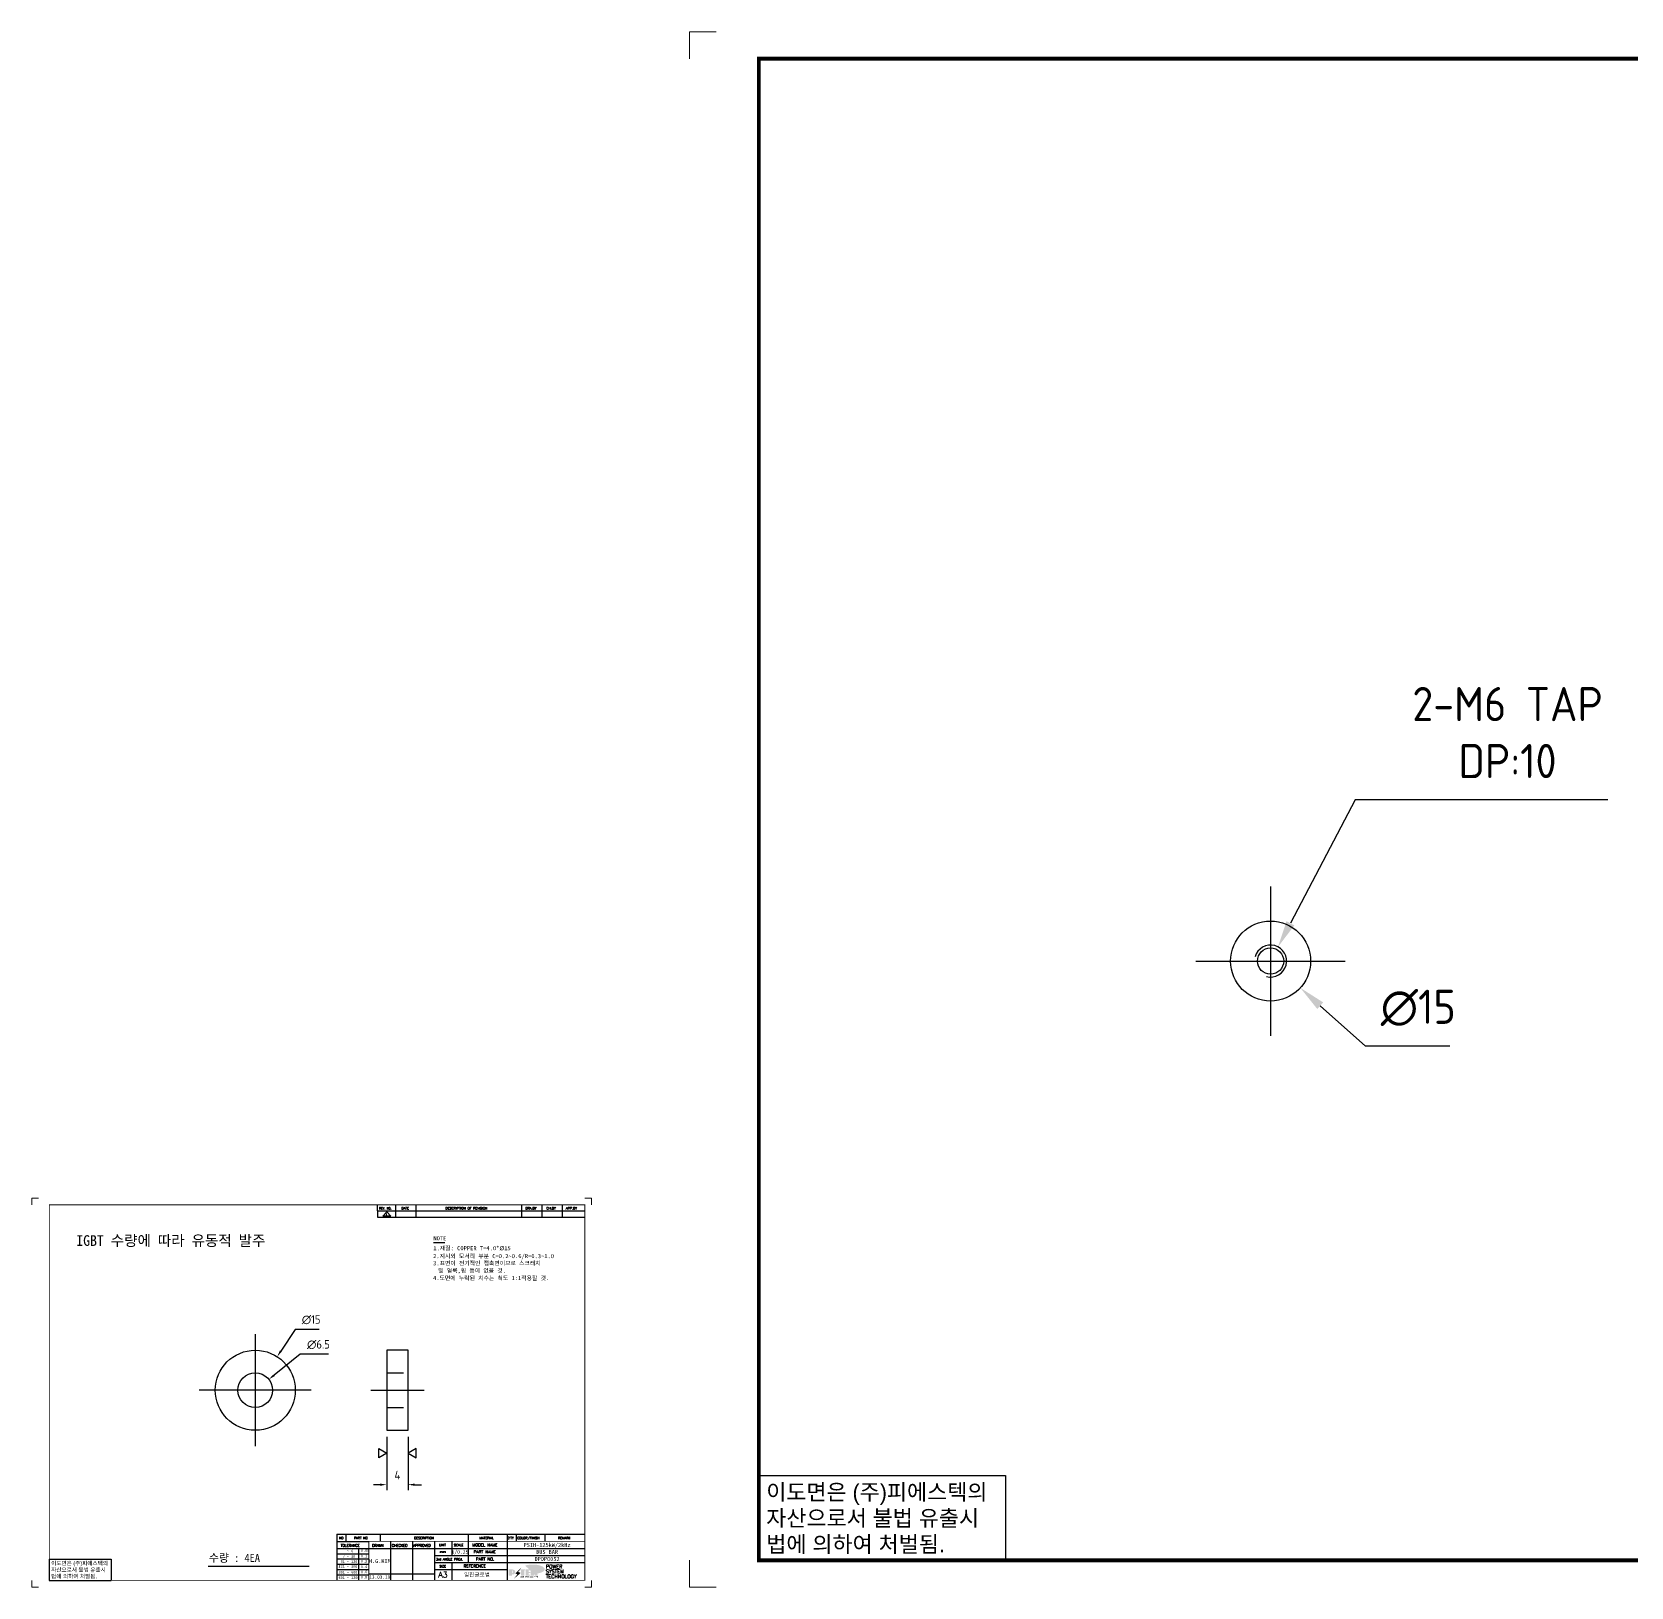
# Model space of a CAD drawing. Header units: millimetres. Extents: x 352 to 10586, y 0 to 3040.
# Drawn here: x 6334.7 to 6634.4, y 2120.7 to 2412 of the extents above; entities that cross this region are included whole.
import ezdxf
from ezdxf.enums import TextEntityAlignment as Align

# ---------------------------------------------------------------- set-up
doc = ezdxf.new("R2010")
doc.units = ezdxf.units.MM
doc.linetypes.add('CENTER', pattern=[50.8, 31.75, -6.35, 6.35, -6.35])
doc.linetypes.add('HIDDEN2', pattern=[4.7625, 3.175, -1.5875])
for name, color, linetype in [('CENTER', 1, 'CENTER'), ('FORMAT-1', 7, 'Continuous'), ('line', 3, 'Continuous'), ('THIN', 3, 'Continuous')]:
    doc.layers.add(name, color=color, linetype=linetype)
doc.styles.add('h1', font='')
doc.styles.add('HAN', font='')
doc.styles.add('RC', font='ROMANC.SHX')
doc.styles.add('ROMANT', font='romant')
doc.styles.get("Standard").update_dxf_attribs({"font": 'ISOCP.SHX', "bigfont": 'WHGTXT.SHX'})
doc.styles.get('h1').set_extended_font_data('New Gulim')
doc.styles.get('HAN').set_extended_font_data('GulimChe')
doc.dimstyles.new('PS-0.5', dxfattribs={"dimscale": 0.5, "dimtxt": 3.2, "dimasz": 2.5, "dimexe": 2, "dimexo": 2.5, "dimgap": 2, "dimtad": 1, "dimtoh": 1, "dimrnd": 0.05, "dimzin": 12, "dimdsep": 46, "dimtxsty": 'Standard', "dimcen": 0, "dimclrt": 2, "dimazin": 3, "dimtfac": 1, "dimtofl": 0, "dimtmove": 0, "dimatfit": 3, "dimfxl": 0, "dimtolj": 1, "dimtzin": 0, "dimarcsym": 0})
doc.dimstyles.new('PS-2', dxfattribs={"dimscale": 2, "dimtxt": 3.2, "dimasz": 2.5, "dimexe": 2, "dimexo": 2.5, "dimgap": 2, "dimtad": 1, "dimtoh": 1, "dimrnd": 0.05, "dimzin": 12, "dimdsep": 46, "dimtxsty": 'Standard', "dimcen": 0, "dimclrt": 2, "dimazin": 3, "dimtfac": 1, "dimtofl": 0, "dimtmove": 0, "dimatfit": 3, "dimfxl": 0, "dimtolj": 1, "dimtzin": 0, "dimarcsym": 0})

# ---------------------------------------------------------------- blocks, each defined once
blk = doc.blocks.new('re3')
at = {"color": 180}
for p, q in [((0, 0), (0, -4.6)), ((0, -4.6), (155.5, -4.6)), ((6.9, -0.6), (3.9, -3.9)), ((9.9, -3.9), (3.9, -3.9)), ((6.9, -0.6), (9.9, -3.9)), ((13.7, -4.6), (13.7, 0)), ((29, -4.6), (29, 0)), ((108.3, -4.6), (108.3, 0)), ((123.5, -4.6), (123.5, 0)), ((138.6, -4.6), (138.6, 0))]:
    blk.add_line(p, q, dxfattribs=at)
at = {"color": 2, "style": 'RC', "oblique": 15}
blk.add_attdef('REV.NO', text='', height=1.56, dxfattribs=at).set_placement((6.6, -2.6), align=Align.MIDDLE_CENTER)
blk.add_attdef('-1', text='', height=1.56, dxfattribs=at).set_placement((9.4, -1.7), align=Align.MIDDLE_LEFT)
at = {"color": 2, "style": 'HAN'}
for tag, p in [('REV.-DATE', (21.4, -2.3)), ('DRA.BY', (115.9, -2.3)), ('CH.BY', (131.1, -2.3)), ('APP.BY', (147.1, -2.3))]:
    blk.add_attdef(tag, text='', height=2.5, dxfattribs=at).set_placement(p, align=Align.MIDDLE_CENTER)
blk.add_attdef('DESCRIPTION-OF-REVISION', text='', height=2.5, dxfattribs=at).set_placement((31.6, -2.3), align=Align.MIDDLE_LEFT)
blk = doc.blocks.new('t3')
for p, q in [((0, 15.88), (46.25, 15.88)), ((0, 15.88), (0, 0)), ((46.25, 15.88), (46.25, 0)), ((0, 0), (46.25, 0))]:
    blk.add_line(p, q)
at = {"color": 1, "style": 'h1'}
for s, p in [('이도면은 (주)피에스텍의', (1.4, 11.29)), ('자산으로서 불법 유출시', (1.4, 6.41)), ('법에 의하여 처벌됨.', (1.4, 1.52))]:
    blk.add_text(s, height=3, dxfattribs=at).set_placement(p)
blk = doc.blocks.new('new LOGO')
at = {"layer": 'line'}
h = blk.add_hatch(color=250, dxfattribs=at)
h.paths.add_polyline_path([(44.5, 69.4), (46.6, 69.4, -0.129793), (52, 68, 0.221832), (43.6, 71.9), (41.5, 71.9), (41.5, 27.9), (43.6, 27.9, 0.02048), (44.5, 28)], flags=17)
h.paths.add_polyline_path([(44.5, 13.9), (57.3, 13.9, 0.72362), (77.1, 73.9, -0.679777), (54.3, 16.4), (41.5, 16.4), (41.5, -0.1), (3, -0.1), (3, -2.6), (44.5, -2.6)])
h.paths.add_polyline_path([(117.9, 14.2), (71.5, -44.4), (77.1, -39.6), (120.8, 15.6), (92, 28.9), (173.3, 106), (177.5, 111.4), (89.1, 27.6)])
h.paths.add_polyline_path([(162.7, 71.9), (162.7, 69.4), (172.5, 69.4), (172.5, 71.9)], flags=17)
h.paths.add_polyline_path([(217.7, 69.4), (230.5, 69.4), (230.5, 80.4), (227.5, 80.4), (227.5, 71.9), (214.7, 71.9), (214.7, -0.1), (175.5, -0.1), (175.5, -2.6), (217.7, -2.6)])
h.paths.add_polyline_path([(297.8, 46.6), (294.8, 46.6), (294.8, 37.4), (276, 37.4), (276, 10.9), (279, 10.9), (279, 34.9), (297.8, 34.9)])
h.paths.add_polyline_path([(300, 8.4), (297, 8.4), (297, -0.1), (237.5, -0.1), (237.5, -2.6), (300, -2.6)])
h.paths.add_polyline_path([(297.8, 80.4), (294.8, 80.4), (294.8, 71.9), (276, 71.9), (276, 49.1), (279, 49.1), (279, 69.4), (297.8, 69.4)])
h.paths.add_polyline_path([(350.2, 80.4), (347.2, 80.4), (347.2, 61.6), (350.2, 63.5)])
h.paths.add_polyline_path([(350.2, 26.7), (347.2, 35.2), (347.2, -0.1), (308.5, -0.1), (308.5, -2.6), (350.2, -2.6)])
h.paths.add_polyline_path([(402.7, 80.4), (396.5, 80.4), (379.6, 66.8), (400.5, -0.1), (361.8, -0.1), (362.7, -2.6), (403.5, -2.6), (382.6, 64.3)])
blk.add_hatch(color=5, dxfattribs=at).paths.add_polyline_path([(166.3, 35), (131, 49), (180.4, 112.7), (92, 28.9), (120.8, 15.6), (74.4, -43)])
h = blk.add_hatch(color=253, dxfattribs=at)
edge = h.paths.add_edge_path()
edge.add_ellipse((333.9, 86.4), major_axis=(-165.9, 0), ratio=0.39426, start_angle=111.5127, end_angle=334.469)
edge.add_ellipse((314.1, 81.2), major_axis=(-153.7, 0), ratio=0.40699, start_angle=121.3066, end_angle=327.7437, ccw=False)
edge.add_line((394, 27.8), (394.7, 25.6))
h = blk.add_hatch(color=1, dxfattribs=at)
h.paths.add_polyline_path([(41.5, 16.4), (54.3, 16.4, 1), (54.3, 82.9), (0, 82.9), (0, -0.1), (41.5, -0.1)])
h.paths.add_polyline_path([(41.5, 27.9), (41.5, 71.9), (43.6, 71.9, -0.414214), (54.6, 60.9), (54.6, 38.9, -0.414214), (43.6, 27.9)], flags=16)
h.paths.add_polyline_path([(214.7, 71.9), (227.5, 71.9), (227.5, 82.9), (159.7, 82.9), (159.7, 71.9), (172.5, 71.9), (172.5, -0.1), (214.7, -0.1)])
h.paths.add_polyline_path([(276, 37.4), (294.8, 37.4), (294.8, 49.1), (276, 49.1), (276, 71.9), (294.8, 71.9), (294.8, 82.9), (234.5, 82.9), (234.5, -0.1), (297, -0.1), (297, 10.9), (276, 10.9)])
h.paths.add_polyline_path([(347.2, 35.2), (359.7, -0.1), (400.5, -0.1), (379.6, 66.8), (399.7, 82.9), (380.6, 82.9), (347.2, 61.6), (347.2, 82.9), (305.5, 82.9), (305.5, -0.1), (347.2, -0.1)])
h = blk.add_hatch(color=250, dxfattribs=at)
edge = h.paths.add_edge_path()
edge.add_ellipse((237.8, -17.6), major_axis=(-14.3, 0), ratio=0.526336, start_angle=192.2456, end_angle=269.0748)
edge.add_line((238.1, -10.1), (237.6, -10.1))
edge.add_ellipse((237.8, -17.6), major_axis=(-14.3, 0), ratio=0.526336, start_angle=270.9252, end_angle=449.0748)
edge.add_line((237.6, -25.1), (238.1, -25.1))
edge.add_ellipse((237.8, -17.6), major_axis=(-14.3, 0), ratio=0.526336, start_angle=450.9252, end_angle=527.7544)
edge.add_line((251.7, -19.2), (254.1, -19.2))
edge.add_line((254.1, -19.2), (254.1, -27.1))
edge.add_line((254.1, -27.1), (263.1, -27.1))
edge.add_line((263.1, -27.1), (263.1, -10.1))
edge.add_line((263.1, -10.1), (254.1, -10.1))
edge.add_line((254.1, -10.1), (254.1, -16))
edge.add_line((254.1, -16), (251.7, -16))
h.paths.add_polyline_path([(241, -16.4), (241, -18.7, -1), (234.4, -18.7), (234.4, -16.4, -1)], flags=16)
h.paths.add_polyline_path([(278.2, -10.1), (268.1, -10.1), (268.1, -27.1), (278.2, -27.1)])
h.paths.add_polyline_path([(310.3, -10.1), (310.3, -11.1, -0.157169), (289.3, -17.5), (294, -19.9, 0.128407), (316.3, -15.9, 0.128407), (338.6, -19.9), (343.3, -17.5, -0.157169), (322.2, -11.1), (322.2, -10.1)])
h.paths.add_polyline_path([(342.1, -25.1), (342.1, -22.3), (290.4, -22.3), (290.4, -25.1)])
h.paths.add_polyline_path([(352, -10.1), (352, -16.2, 0.414214), (354, -18.2), (378.7, -18.2), (378.7, -19.6), (390.2, -19.6), (390.2, -10.1), (378.7, -10.1), (378.7, -13.6), (374.7, -13.6), (374.7, -15.1), (378.7, -15.1), (378.7, -16.2), (364.7, -16.2), (364.7, -15.1), (371.2, -15.1), (371.2, -13.6), (364.7, -13.6), (364.7, -12.6), (374.7, -12.6), (374.7, -10.1)])
h.paths.add_polyline_path([(393.8, -10.1), (393.8, -19.6), (405, -19.6), (405, -10.1)])
h.paths.add_polyline_path([(405, -27.1), (405, -20.9), (356.8, -20.9), (356.8, -23), (391.8, -23), (391.8, -27.1)])
h.paths.add_polyline_path([(200.4, -10.1), (200.4, -22.3), (193.2, -22.3), (193.2, -12.6), (196.6, -12.6), (196.6, -10.1), (161, -10.1), (161, -12.6), (164.5, -12.6), (164.5, -22.3), (161, -22.3), (161, -25.1), (200.4, -25.1), (200.4, -27.1), (213.9, -27.1), (213.9, -10.1)])
h.paths.add_polyline_path([(182, -12.6), (175.6, -12.6), (175.6, -22.3), (182, -22.3)], flags=17)
blk = doc.blocks.new('format-3')
at = {"color": 3, "lineweight": 9}
for p, q in [((0, 286.3), (0, 291.3)), ((5, 291.3), (0, 291.3)), ((414.5, 291.3), (419.5, 291.3)), ((419.5, 286.3), (419.5, 291.3)), ((0, 5), (0, 0)), ((419.5, 5), (419.5, 0)), ((5, 0), (0, 0)), ((414.5, 0), (419.5, 0))]:
    blk.add_line(p, q, dxfattribs=at)
at = {"color": 180}
for p, q in [((258.97, 281.75), (258.97, 286.3)), ((272.71, 281.75), (272.71, 286.3)), ((287.94, 281.75), (287.94, 286.3)), ((367.22, 281.75), (367.22, 286.3)), ((382.45, 281.75), (382.45, 286.3)), ((397.61, 281.75), (397.61, 286.3)), ((258.97, 281.75), (414.5, 281.75)), ((228.5, 39.49), (228.5, 5)), ((228.5, 39.49), (414.5, 39.49)), ((235.29, 39.49), (235.29, 34.21)), ((261.24, 34.21), (261.24, 39.49)), ((326.9, 39.49), (326.9, 34.21)), ((356.11, 39.49), (356.11, 34.21)), ((362.93, 39.49), (362.93, 34.21)), ((384.48, 39.49), (384.48, 34.21)), ((228.5, 34.21), (252.48, 34.21)), ((268.96, 5), (268.96, 34.21)), ((285.45, 5), (285.45, 34.21)), ((301.94, 5), (301.94, 34.21)), ((314.72, 34.21), (314.72, 23.65)), ((326.9, 34.21), (326.9, 18.37)), ((356.11, 34.21), (356.11, 5)), ((228.5, 28.93), (252.48, 28.93)), ((244.89, 5.23), (244.89, 28.93)), ((252.48, 28.93), (414.5, 28.93)), ((228.5, 24.98), (252.48, 24.98)), ((228.5, 21.03), (252.48, 21.03)), ((301.94, 23.65), (414.5, 23.65)), ((301.94, 18.37), (414.5, 18.37)), ((314.72, 18.37), (314.72, 5)), ((228.5, 17.08), (252.48, 17.08)), ((228.5, 13.13), (252.48, 13.13)), ((301.94, 13.09), (356.11, 13.09)), ((228.5, 9.18), (252.48, 9.18)), ((252.48, 9.95), (301.94, 9.95))]:
    blk.add_line(p, q, dxfattribs=at)
at = {"const_width": 0.7}
blk.add_lwpolyline([(252.48, 5), (252.48, 34.21), (414.5, 34.21)], dxfattribs=at)
at = {"layer": 'FORMAT-1', "const_width": 0.7}
blk.add_lwpolyline([(13, 5), (13, 286.3), (414.5, 286.3), (414.5, 5)], close=True, dxfattribs=at)
blk.add_blockref('t3', (13, 5))
at = {"xscale": 0.05400000000000027, "yscale": 0.05400000000000027, "zscale": 0.05400000000000027}
blk.add_blockref('new LOGO', (357.35, 8.65), dxfattribs=at)
at = {"color": 2}
for s, height, style, p in [('DATE', 1.788, 'RC', (276.95, 282.94)), ('DESCRIPTION OF REVISION', 1.7875, 'RC', (309.98, 282.94)), ('DRA.BY', 1.788, 'RC', (369.83, 282.94)), ('CH.BY', 1.788, 'RC', (385.59, 282.94)), ('APP.BY', 1.788, 'RC', (400.18, 282.94)), ('REV. NO.', 1.56, 'RC', (260.23, 282.95)), ('NO', 1.742, 'RC', (230.16, 35.83)), ('PART NO', 1.742, 'RC', (241.36, 35.83)), ('DESCRIPTION', 1.7424, 'RC', (286.43, 35.83)), ('MATERIAL', 1.742, 'RC', (335.52, 35.83)), ("Q'TY", 1.742, 'RC', (356.17, 35.83)), ('COLOR/FINISH', 1.7424, 'RC', (363.8, 35.83)), ('REMARK', 1.742, 'RC', (394.37, 35.83)), (' TOLERANCE', 1.9, 'RC', (230.11, 30.22)), ('DRAWN', 1.9, 'RC', (255, 30.22)), ('CHECKED', 1.9, 'RC', (269.71, 30.22)), ('APPROVED', 1.9, 'RC', (285.8, 30.22)), ('UNIT', 1.742, 'RC', (305.19, 30.55)), ('SCALE', 1.742, 'RC', (316.32, 30.55)), ('MODEL NAME', 2.178, 'RC', (330.12, 30.46)), ('    ~ 6', 2, 'HAN', (229.8, 26.03)), ('0.08', 2, 'HAN', (246.57, 26.31)), ('PART NAME', 2.178, 'RC', (331.17, 25.24)), ('0.1', 2, 'HAN', (246.57, 22.2)), ('mm', 1.742, 'RC', (305.67, 25.56)), ('  7 ~ 30', 2, 'HAN', (229.8, 21.91)), ('3rd ANGLE PROJ.', 1.7424, 'RC', (302.87, 19.97)), ('PART NO.', 2.178, 'RC', (332.84, 19.85)), (' 31 ~ 120', 2, 'HAN', (229.8, 18.04)), ('0.2', 2, 'HAN', (246.57, 18.32)), ('121 ~ 300', 2, 'HAN', (229.8, 14.42)), ('0.4', 2, 'HAN', (246.57, 14.2)), ('SIZE', 1.742, 'RC', (305.39, 14.71)), ('REFERENCE', 2.178, 'RC', (323.52, 14.69)), ('301 ~ 600', 2, 'HAN', (229.8, 10.04)), ('0.6', 2, 'HAN', (246.57, 10.32)), ('601 ~ 1200', 2, 'HAN', (229.8, 6.05)), ('0.8', 2, 'HAN', (246.57, 6.33))]:
    blk.add_text(s, height=height, dxfattribs=dict(at, style=style)).set_placement(p)
at = {"style": 'ROMANT'}
for s, p in [('POWER', (385.15, 13.96)), ('SYSTEM', (385.15, 10.31)), ('TECHNOLOGY', (385.15, 6.56))]:
    blk.add_text(s, height=2.7, dxfattribs=at).set_placement(p)
at = {"color": 2, "lineweight": 25, "style": 'RC'}
blk.add_text('A3', height=4.182, dxfattribs=at).set_placement((304.61, 7.14))
at = {"style": 'HAN'}
for tag, height, p in [('MODEL-NAME', 3, (386.1, 31.53)), ('SCALE', 2.7, (320.81, 26.29)), ('PART-NAME', 3, (386.1, 26.29)), ('CH-BY', 3, (277.21, 19.44)), ('PART-NO', 3, (386.1, 21.01)), ('DRA-BY', 3, (260.72, 19.44)), ('APP-BY', 3, (293.7, 19.44)), ('관련업체', 3, (333.52, 9.26)), ('DRA-DATE', 2.5, (260.72, 7.47)), ('CH-DATE', 2.5, (277.21, 7.47)), ('APP-DATE', 2.5, (293.7, 7.47))]:
    blk.add_attdef(tag, text='', height=height, dxfattribs=at).set_placement(p, align=Align.MIDDLE_CENTER)
blk = doc.blocks.new('*D661')
at = {"color": 0, "lineweight": -2}
for p, q in [((6384.02, 2168.96), (6381.36, 2164.88)), ((6388.53, 2168.96), (6384.02, 2168.96))]:
    blk.add_line(p, q, dxfattribs=at)
at = {"color": 0}
blk.add_solid([(6381.19, 2165), (6381.53, 2164.77), (6380.68, 2163.84)], dxfattribs=at)
at = {"layer": 'Defpoints', "color": 0}
for p in [(6380.68, 2163.84), (6372.48, 2151.27)]:
    blk.add_point(p, dxfattribs=at)
at = {"color": 2, "insert": (6387.05, 2170.76), "char_height": 1.6, "attachment_point": 5}
blk.add_mtext('\\A1;∅15', dxfattribs=at)
blk = doc.blocks.new('*D662')
at = {"color": 0, "lineweight": -2}
for p, q in [((6385.01, 2164.3), (6380.09, 2160.37)), ((6390.29, 2164.3), (6385.01, 2164.3))]:
    blk.add_line(p, q, dxfattribs=at)
at = {"color": 0}
blk.add_solid([(6379.96, 2160.53), (6380.22, 2160.2), (6379.12, 2159.59)], dxfattribs=at)
at = {"layer": 'Defpoints', "color": 0}
for p in [(6379.12, 2159.59), (6374.04, 2155.52)]:
    blk.add_point(p, dxfattribs=at)
at = {"color": 2, "insert": (6388.41, 2166.1), "char_height": 1.6, "attachment_point": 5}
blk.add_mtext('\\A1;∅6.5', dxfattribs=at)
blk = doc.blocks.new('*D663')
at = {"color": 0, "lineweight": -2}
for p, q in [((6401.2, 2148.8), (6401.2, 2138.86)), ((6405.2, 2148.8), (6405.2, 2138.86)), ((6399.95, 2139.86), (6398.7, 2139.86)), ((6406.45, 2139.86), (6407.7, 2139.86))]:
    blk.add_line(p, q, dxfattribs=at)
at = {"color": 0}
for points in [[(6399.95, 2140.07), (6399.95, 2139.65), (6401.2, 2139.86)], [(6406.45, 2140.07), (6406.45, 2139.65), (6405.2, 2139.86)]]:
    blk.add_solid(points, dxfattribs=at)
at = {"layer": 'Defpoints', "color": 0}
for p in [(6401.2, 2150.05), (6405.2, 2150.05), (6401.2, 2139.86)]:
    blk.add_point(p, dxfattribs=at)
at = {"color": 2, "insert": (6403.2, 2141.66), "char_height": 1.6, "attachment_point": 5}
blk.add_mtext('\\A1;4', dxfattribs=at)
blk = doc.blocks.new('*D647')
at = {"color": 0, "lineweight": -2}
for p, q in [((6582.71, 2268.18), (6570.55, 2245.03)), ((6630.03, 2268.18), (6582.71, 2268.18))]:
    blk.add_line(p, q, dxfattribs=at)
at = {"color": 0}
blk.add_solid([(6569.81, 2245.41), (6571.29, 2244.64), (6568.23, 2240.6)], dxfattribs=at)
at = {"layer": 'Defpoints', "color": 0}
for p in [(6568.23, 2240.6), (6565.44, 2235.29)]:
    blk.add_point(p, dxfattribs=at)
at = {"color": 2, "insert": (6611.24, 2280.76), "char_height": 6.4, "attachment_point": 5}
blk.add_mtext('\\A1;2-M6 TAP\\PDP:10', dxfattribs=at)
blk = doc.blocks.new('*D648')
at = {"color": 0, "linetype": 'ByBlock', "lineweight": -2}
for p, q in [((6584.62, 2221.98), (6576.13, 2229.59)), ((6600.4, 2221.98), (6584.62, 2221.98))]:
    blk.add_line(p, q, dxfattribs=at)
at = {"color": 0}
blk.add_solid([(6576.69, 2230.21), (6575.58, 2228.97), (6572.41, 2232.93)], dxfattribs=at)
at = {"layer": 'Defpoints', "color": 0}
for p in [(6561.25, 2242.95, 0), (6572.41, 2232.93, 0)]:
    blk.add_point(p, dxfattribs=at)
at = {"color": 2, "insert": (6594.51, 2229.18), "char_height": 6.4, "attachment_point": 5}
blk.add_mtext('\\A1;∅15', dxfattribs=at)

msp = doc.modelspace()

# ---------------------------------------------------------------- linework, layer by layer
for p, q in [((6409.98, 2185.258, 0.001), (6412.102, 2185.258, 0.001)), ((6367.772, 2124.61, 0.001), (6386.652, 2124.61, 0.001))]:
    msp.add_line(p, q)
at = {"color": 1, "linetype": 'CENTER'}
for p, q in [((6376.579, 2168.055, 0.001), (6376.579, 2147.055, 0.001)), ((6387.079, 2157.555, 0.001), (6366.079, 2157.555, 0.001)), ((6398.202, 2157.555, 0.001), (6408.202, 2157.555, 0.001))]:
    msp.add_line(p, q, dxfattribs=at)
at = {"color": 6}
for p, q in [((6401.202, 2165.055, 0.001), (6401.202, 2150.055, 0.001)), ((6405.202, 2165.055, 0.001), (6401.202, 2165.055, 0.001)), ((6405.202, 2150.055, 0.001), (6405.202, 2165.055, 0.001)), ((6401.202, 2150.055, 0.001), (6405.202, 2150.055, 0.001))]:
    msp.add_line(p, q, dxfattribs=at)
at = {"color": 2, "linetype": 'HIDDEN2'}
for p, q in [((6401.202, 2160.805, 0.001), (6405.202, 2160.805, 0.001)), ((6401.202, 2154.305, 0.001), (6405.202, 2154.305, 0.001))]:
    msp.add_line(p, q, dxfattribs=at)
at = {"elevation": 0.001}
for points in [[(6401.202, 2145.752), (6399.702, 2144.886), (6399.702, 2146.618)], [(6405.202, 2145.752), (6406.702, 2144.886), (6406.702, 2146.618)]]:
    msp.add_lwpolyline(points, close=True, dxfattribs=at)
at = {"color": 4}
msp.add_circle((6566.831, 2237.944, 0.001), 7.5, dxfattribs=at)
msp.add_circle((6566.831, 2237.944, 0.001), 2.459)
at = {"color": 6}
for radius in [7.5, 3.25]:
    msp.add_circle((6376.579, 2157.555, 0.001), radius, dxfattribs=at)
at = {"layer": 'CENTER'}
for p, q in [((6566.831, 2251.944, 0.001), (6566.831, 2223.944, 0.001)), ((6552.831, 2237.944, 0.001), (6580.831, 2237.944, 0.001))]:
    msp.add_line(p, q, dxfattribs=at)
at = {"layer": 'THIN'}
msp.add_arc((6566.831, 2237.944, 0.001), 3, 255, 165, dxfattribs=at)

# ---------------------------------------------------------------- block references
ref = msp.add_blockref('format-3', (6457.933, 2120.692, 0.001))
ref.add_attrib('DRA-DATE', '18.03.05', dxfattribs={"height": 2.5, "style": 'HAN'}).set_placement((6718.653, 2128.167, 0.001), align=Align.MIDDLE_CENTER)
ref.add_attrib('DRA-BY', 'K.S.H', dxfattribs={"height": 3, "style": 'HAN'}).set_placement((6718.653, 2140.134, 0.001), align=Align.MIDDLE_CENTER)
ref.add_attrib('MODEL-NAME', 'PSIH-125kW/2kHz', dxfattribs={"height": 3, "style": 'HAN'}).set_placement((6844.028, 2152.217, 0.001), align=Align.MIDDLE_CENTER)
ref.add_attrib('PART-NAME', 'SUPPORT-DC LINK', dxfattribs={"height": 3, "style": 'HAN'}).set_placement((6844.028, 2146.986, 0.001), align=Align.MIDDLE_CENTER)
ref.add_attrib('PART-NO', 'DPDM0956', dxfattribs={"lineweight": 35, "height": 3, "style": 'HAN'}).set_placement((6844.028, 2141.706, 0.001), align=Align.MIDDLE_CENTER)
ref.add_attrib('SCALE', '1/1', dxfattribs={"height": 2.7, "style": 'HAN'}).set_placement((6778.741, 2146.986, 0.001), align=Align.MIDDLE_CENTER)
ref.add_attrib('관련업체', '현대제철(125kW)', dxfattribs={"height": 3, "style": 'HAN'}).set_placement((6791.456, 2129.955, 0.001), align=Align.MIDDLE_CENTER)
ref = msp.add_blockref('format-3', (6334.731, 2120.692, 0.001), dxfattribs=dict(xscale=0.25, yscale=0.25, zscale=0.25))
ref.add_attrib('DRA-DATE', '13.03.19', dxfattribs={"height": 0.625, "style": 'HAN'}).set_placement((6399.911, 2122.561, 0.001), align=Align.MIDDLE_CENTER)
ref.add_attrib('DRA-BY', 'H.G.KIM', dxfattribs={"height": 0.75, "style": 'HAN'}).set_placement((6399.911, 2125.553, 0.001), align=Align.MIDDLE_CENTER)
ref.add_attrib('MODEL-NAME', 'PSIH-125kW/2kHz', dxfattribs={"lineweight": 35, "height": 0.75, "style": 'HAN'}).set_placement((6431.255, 2128.573, 0.001), align=Align.MIDDLE_CENTER)
ref.add_attrib('PART-NAME', 'BUS BAR', dxfattribs={"lineweight": 35, "height": 0.75, "style": 'HAN'}).set_placement((6431.255, 2127.266, 0.001), align=Align.MIDDLE_CENTER)
ref.add_attrib('PART-NO', 'DPDP0052', dxfattribs={"lineweight": 35, "height": 0.75, "style": 'HAN'}).set_placement((6431.255, 2125.946, 0.001), align=Align.MIDDLE_CENTER)
ref.add_attrib('SCALE', '1/0.25', dxfattribs={"height": 0.675, "style": 'HAN'}).set_placement((6414.933, 2127.266, 0.001), align=Align.MIDDLE_CENTER)
ref.add_attrib('관련업체', '일진글로벌', dxfattribs={"height": 0.75, "style": 'HAN'}).set_placement((6418.112, 2123.008, 0.001), align=Align.MIDDLE_CENTER)
ref = msp.add_blockref('re3', (6399.473, 2191.13, 0.001), dxfattribs=dict(xscale=0.25, yscale=0.25, zscale=0.25))
ref.add_attrib('REV.NO', '1', dxfattribs={"color": 2, "height": 0.39, "style": 'RC'}).set_placement((6401.12, 2190.49, 0.001), align=Align.MIDDLE_CENTER)

# ---------------------------------------------------------------- texts
at = {"color": 1, "style": 'HAN'}
msp.add_text('IGBT 수량에 따라 유동적 발주', height=2, dxfattribs=at).set_placement((6343.032, 2184.59, 0.001))
at = {"color": 2, "style": 'HAN'}
for s, height, p in [('NOTE', 0.7796, (6409.948, 2185.626, 0.001)), ('1.재질: COPPER T=4.0*Ø15', 0.77963, (6409.948, 2183.778, 0.001)), ('3.표면이 전기적인 접촉면이므로 스크래치', 0.77963, (6409.9, 2180.961, 0.001)), ('2.지시외 모서리 부분 C=0.2~0.6/R=0.3~1.0', 0.77963, (6409.9, 2182.296, 0.001)), ('4.도면에 누락된 치수는 척도 1:1적용할 것.', 0.77963, (6409.886, 2178.182, 0.001)), ('및 얼룩,휨 등이 없을 것.', 0.77963, (6410.845, 2179.575, 0.001)), ('수량 : 4EA', 1.5, (6367.876, 2125.391, 0.001))]:
    msp.add_text(s, height=height, dxfattribs=at).set_placement(p)

# ---------------------------------------------------------------- dimensions: what is measured, and where the dimension line sits
dim = msp.add_diameter_dim_2p(p1=(6565.437, 2235.288, 0.001), p2=(6568.226, 2240.6, 0.001), text='2-M6 TAP\\PDP:10', dimstyle='PS-2')
dim.commit()
dim.dimension.update_dxf_attribs({"geometry": '*D647', "text_midpoint": (6611.242, 2268.183, 0.001), "dimtype": 163})
dim = msp.add_diameter_dim_2p(p1=(6561.25, 2242.955, 0.001), p2=(6572.412, 2232.934, 0.001), dimstyle='PS-2', override={"dimarcsym": 1})
dim.commit()
dim.dimension.update_dxf_attribs({"geometry": '*D648', "text_midpoint": (6594.508, 2229.178, 0.001)})
for p1, p2, picture, middle in [((6372.48, 2151.274, 0.001), (6380.677, 2163.836, 0.001), '*D661', (6387.054, 2168.955, 0.001)), ((6374.041, 2155.525, 0.001), (6379.117, 2159.585, 0.001), '*D662', (6388.415, 2164.303, 0.001))]:
    dim = msp.add_diameter_dim_2p(p1=p1, p2=p2, dimstyle='PS-0.5')
    dim.commit()
    dim.dimension.update_dxf_attribs({"geometry": picture, "text_midpoint": middle, "dimtype": 163})
dim = msp.add_linear_dim(base=(6401.202, 2139.858, 0.001), p1=(6405.202, 2150.055, 0.001), p2=(6401.202, 2150.055, 0.001), dimstyle='PS-0.5')
dim.commit()
dim.dimension.update_dxf_attribs({"geometry": '*D663', "text_midpoint": (6403.202, 2141.658, 0.001)})

doc.saveas('drawing.dxf')
